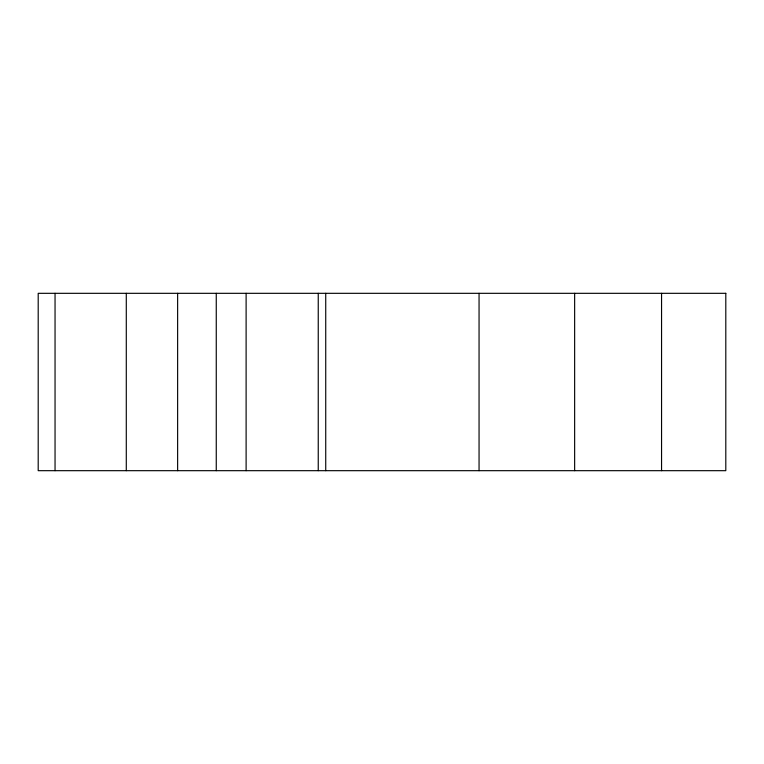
<?xml version="1.0" encoding="UTF-8"?>
<svg xmlns="http://www.w3.org/2000/svg" width="764" height="764" viewBox="0 0 764 764"><rect width="100%" height="100%" fill="white"/><g stroke="black" fill="none" stroke-linecap="round" stroke-linejoin="round"><path stroke-width="1.15" d="M661.557 293.319L661.557 470.681M574.643 293.319L574.643 470.681M479.057 293.319L479.057 470.681M325.731 293.319L325.731 470.681M318.244 293.319L318.244 470.681M246.113 293.319L246.113 470.681M216.26 293.319L216.26 470.681M177.63 293.319L177.63 470.681M126.289 293.319L126.289 470.681M55.046 293.319L55.046 470.681M725.8 293.319L38.2 293.319L38.2 470.681L725.8 470.681L725.8 293.319"/></g></svg>
